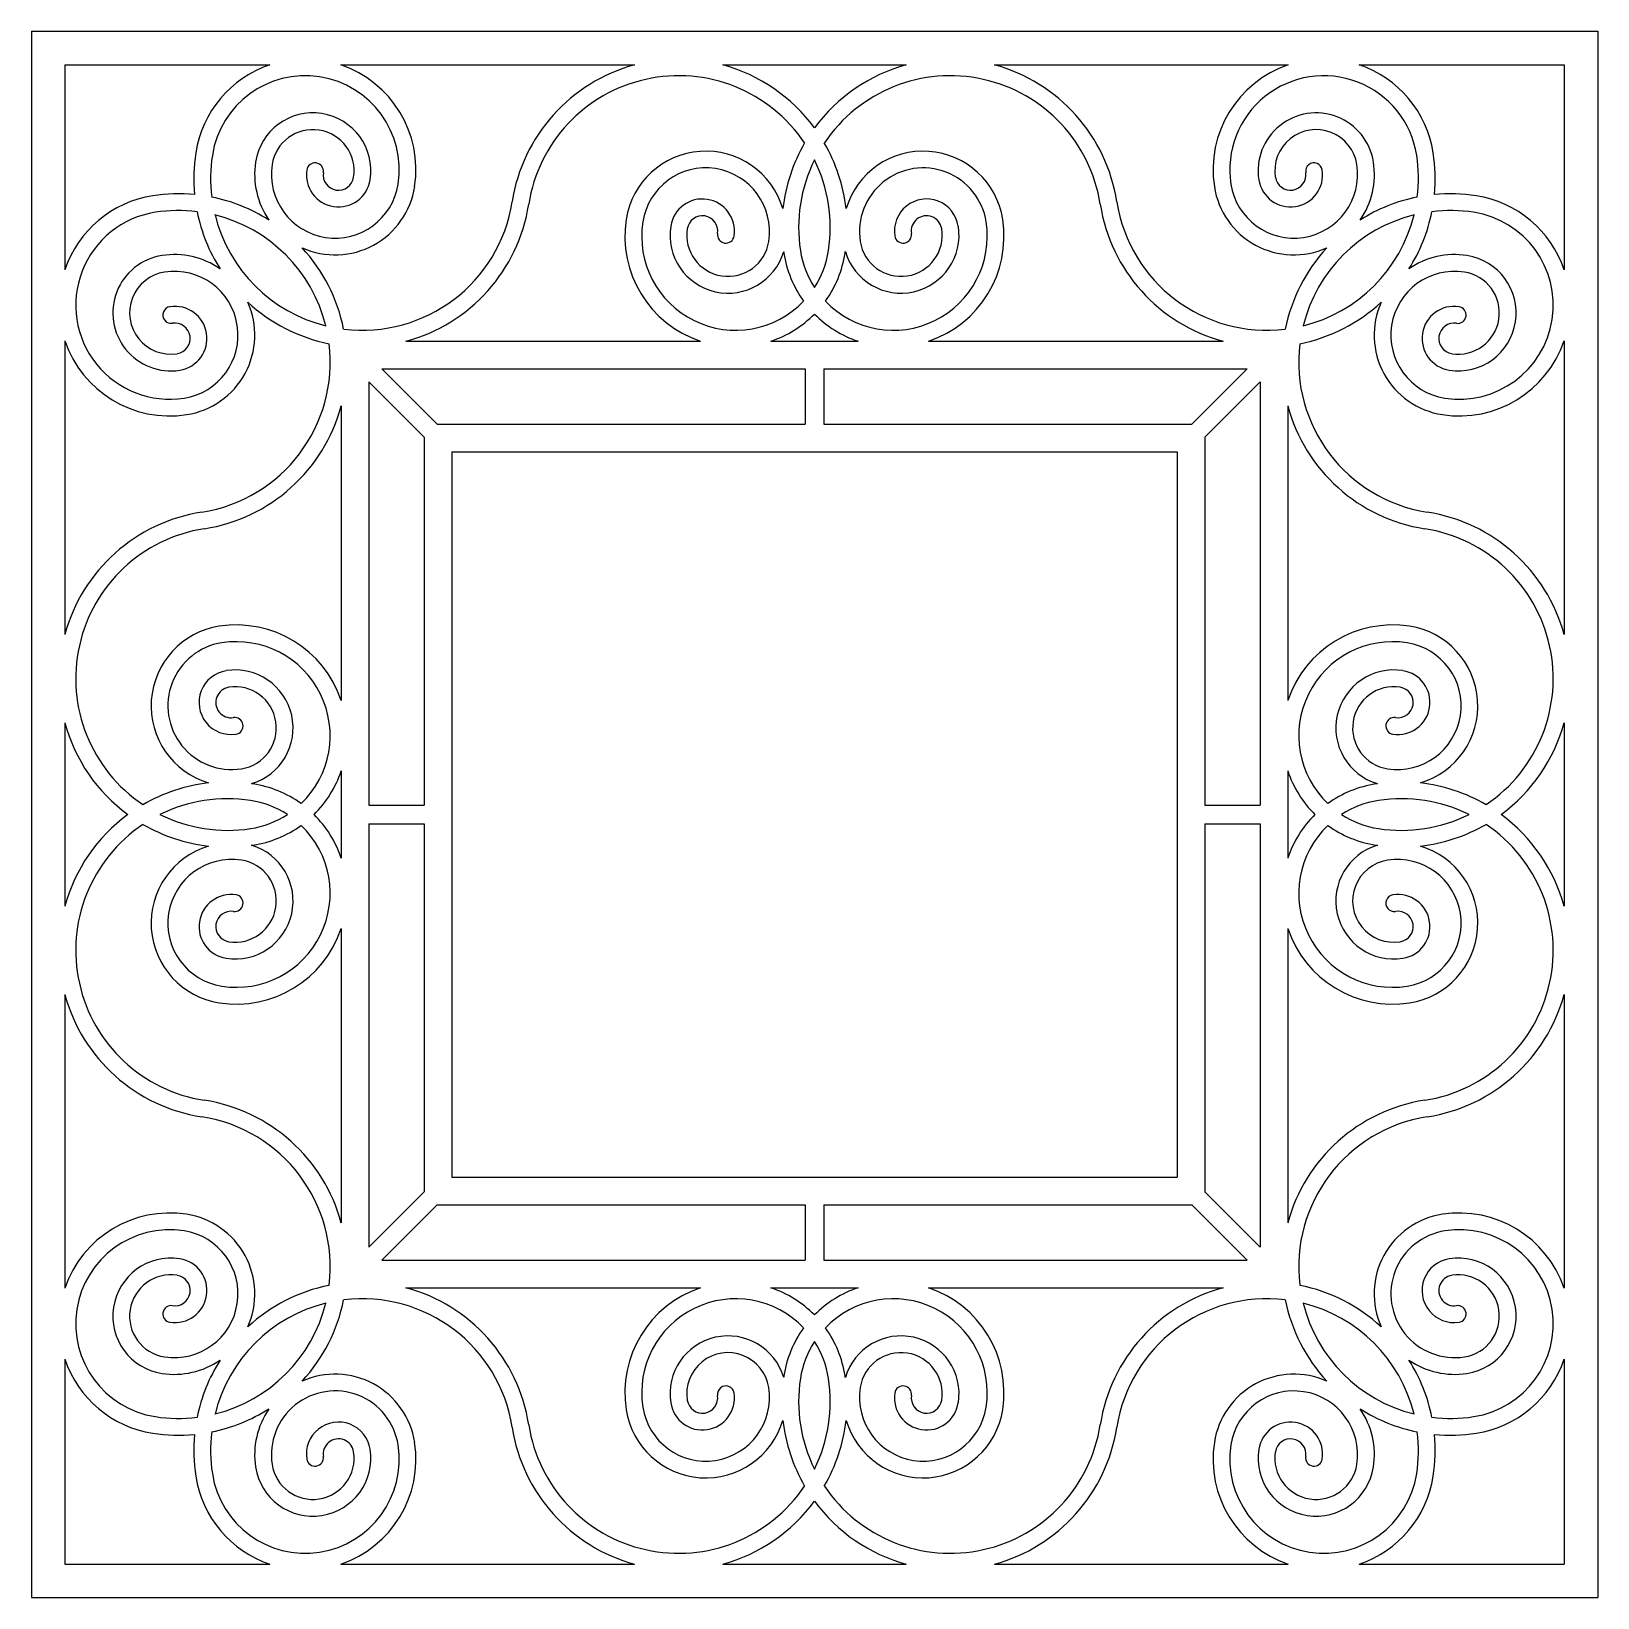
# Model space of a CAD drawing. Extents: x 244 to 431, y 60 to 247.
import ezdxf

# ---------------------------------------------------------------- set-up
doc = ezdxf.new("R2010")
doc.units = 0
doc.layers.get('0').update_dxf_attribs({"linetype": 'CONTINUOUS'})

msp = doc.modelspace()

# ---------------------------------------------------------------- linework, layer by layer
for p, q in [((243.87, 246.71), (430.88, 246.71)), ((243.87, 246.71), (243.87, 59.7)), ((430.88, 246.71), (430.88, 59.7)), ((247.87, 242.71), (272.33, 242.71)), ((247.87, 242.71), (247.87, 218.25)), ((280.81, 242.71), (315.89, 242.71)), ((326.41, 242.71), (348.33, 242.71)), ((358.85, 242.71), (393.94, 242.71)), ((402.42, 242.71), (426.88, 242.71)), ((426.88, 242.71), (426.88, 218.25)), ((247.87, 209.77), (247.87, 174.68)), ((288.6, 209.71), (323.75, 209.71)), ((332.17, 209.71), (342.57, 209.71)), ((350.99, 209.71), (386.15, 209.71)), ((426.88, 209.77), (426.88, 174.68)), ((285.72, 206.41), (336.27, 206.41)), ((292.32, 199.81), (285.72, 206.41)), ((336.27, 206.41), (336.27, 199.81)), ((338.47, 206.41), (338.47, 199.81)), ((338.47, 206.41), (389.02, 206.41)), ((382.42, 199.81), (389.02, 206.41)), ((284.17, 204.85), (284.17, 154.3)), ((290.77, 198.25), (284.17, 204.85)), ((383.98, 198.25), (390.58, 204.85)), ((390.58, 204.85), (390.58, 154.3)), ((280.87, 201.98), (280.87, 166.82)), ((393.88, 201.98), (393.88, 166.82)), ((290.77, 198.25), (290.77, 154.3)), ((292.32, 199.81), (336.27, 199.81)), ((338.47, 199.81), (382.42, 199.81)), ((383.98, 198.25), (383.98, 154.3)), ((294.07, 196.51), (380.68, 196.51)), ((294.07, 196.51), (294.07, 109.9)), ((380.68, 196.51), (380.68, 109.9)), ((247.87, 164.16), (247.87, 142.24)), ((426.88, 164.16), (426.88, 142.24)), ((280.87, 158.4), (280.87, 148)), ((393.88, 158.4), (393.88, 148)), ((284.17, 154.3), (290.77, 154.3)), ((383.98, 154.3), (390.58, 154.3)), ((284.17, 152.1), (290.77, 152.1)), ((284.17, 152.1), (284.17, 101.55)), ((290.77, 152.1), (290.77, 108.15)), ((383.98, 152.1), (390.58, 152.1)), ((383.98, 152.1), (383.98, 108.15)), ((390.58, 152.1), (390.58, 101.55)), ((280.87, 139.58), (280.87, 104.43)), ((393.88, 139.58), (393.88, 104.43)), ((247.87, 131.72), (247.87, 96.64)), ((426.88, 131.72), (426.88, 96.64)), ((294.07, 109.9), (380.68, 109.9)), ((290.77, 108.15), (284.17, 101.55)), ((292.32, 106.6), (285.72, 100)), ((292.32, 106.6), (336.27, 106.6)), ((336.27, 106.6), (336.27, 100)), ((338.47, 106.6), (382.42, 106.6)), ((338.47, 106.6), (338.47, 100)), ((382.42, 106.6), (389.02, 100)), ((383.98, 108.15), (390.58, 101.55)), ((285.72, 100), (336.27, 100)), ((338.47, 100), (389.02, 100)), ((288.6, 96.7), (323.75, 96.7)), ((332.17, 96.7), (342.57, 96.7)), ((350.99, 96.7), (386.15, 96.7)), ((247.87, 88.16), (247.87, 63.7)), ((426.88, 88.16), (426.88, 63.7)), ((247.87, 63.7), (272.33, 63.7)), ((280.81, 63.7), (315.89, 63.7)), ((326.41, 63.7), (348.33, 63.7)), ((358.85, 63.7), (393.94, 63.7)), ((402.42, 63.7), (426.88, 63.7)), ((243.87, 59.7), (430.88, 59.7))]:
    msp.add_line(p, q)
for centre, radius, start, end in [((276.57, 230.18), 13.22, 108.7045, 171.2179), ((276.57, 230.18), 11.22, 351.2179, 171.2179), ((276.57, 230.18), 13.22, 351.2179, 71.2955), ((321.15, 223.29), 20.11, 105.1604, 171.2179), ((321.15, 223.29), 18.11, 33.8627, 171.2179), ((321.15, 223.29), 20.11, 36.2549, 74.8396), ((353.59, 223.29), 20.11, 105.1604, 143.7451), ((353.59, 223.29), 18.11, 8.7821, 146.1373), ((353.59, 223.29), 20.11, 8.7821, 74.8396), ((398.18, 230.18), 13.22, 108.7045, 188.7821), ((398.18, 230.18), 11.22, 8.7821, 188.7821), ((398.18, 230.18), 13.22, 8.7821, 71.2955), ((277.48, 230.04), 6.93, 351.2179, 171.2179), ((397.26, 230.04), 6.93, 8.7821, 188.7821), ((277.48, 230.04), 4.93, 351.2179, 171.2179), ((397.26, 230.04), 4.93, 8.7821, 188.7821), ((283.38, 229.13), 20.11, 171.2179, 185.4514), ((283.38, 229.13), 18.11, 171.2179, 187.0164), ((324.39, 222.79), 9.61, 16.6015, 171.2179), ((353.59, 223.29), 20.11, 149.8811, 173.5894), ((321.15, 223.29), 20.11, 6.4106, 30.1189), ((350.35, 222.79), 9.61, 8.7821, 163.3985), ((391.37, 229.13), 18.11, 352.9836, 8.7821), ((391.37, 229.13), 20.11, 354.5486, 8.7821), ((280.14, 229.63), 9.61, 171.2179, 214.5496), ((280.14, 229.63), 7.61, 171.2179, 351.2179), ((280.54, 229.57), 3.83, 171.2179, 351.2179), ((277.74, 230), 1, 351.2179, 171.2179), ((324.39, 222.79), 7.61, 351.2179, 171.2179), ((353.59, 223.29), 18.11, 153.5646, 188.7821), ((321.15, 223.29), 18.11, 351.2179, 26.4354), ((350.35, 222.79), 7.61, 8.7821, 188.7821), ((394.61, 229.63), 7.61, 188.7821, 8.7821), ((394.21, 229.57), 3.83, 188.7821, 8.7821), ((397.01, 230), 1, 8.7821, 188.7821), ((394.61, 229.63), 9.61, 325.4504, 8.7821), ((280.14, 229.63), 9.61, 245.8435, 351.2179), ((280.54, 229.57), 1.83, 171.2179, 351.2179), ((394.61, 229.63), 9.61, 188.7821, 294.1565), ((394.21, 229.57), 1.83, 188.7821, 8.7821), ((260.39, 214.01), 13.22, 98.7821, 161.2955), ((261.44, 207.2), 20.11, 84.5486, 98.7821), ((261.44, 207.2), 20.11, 57.602, 78.6582), ((283.38, 229.13), 18.11, 262.9836, 351.2179), ((323.99, 222.86), 3.83, 351.2179, 171.2179), ((350.75, 222.86), 3.83, 8.7821, 188.7821), ((391.37, 229.13), 18.11, 188.7821, 277.0164), ((413.3, 207.2), 20.11, 101.3418, 122.398), ((413.3, 207.2), 20.11, 81.2179, 95.4514), ((414.35, 214.01), 13.22, 18.7045, 81.2179), ((260.39, 214.01), 11.22, 98.7821, 278.7821), ((261.44, 207.2), 18.11, 82.9836, 98.7821), ((283.38, 229.13), 20.11, 191.3418, 212.398), ((261.44, 207.2), 18.11, 13.8956, 76.1044), ((283.38, 229.13), 18.11, 193.8956, 256.1044), ((283.38, 229.13), 20.11, 285.0426, 351.2179), ((323.99, 222.86), 1.83, 351.2179, 171.2179), ((350.75, 222.86), 1.83, 8.7821, 188.7821), ((391.37, 229.13), 20.11, 188.7821, 254.9574), ((413.3, 207.2), 18.11, 103.8956, 166.1044), ((391.37, 229.13), 18.11, 283.8956, 346.1044), ((391.37, 229.13), 20.11, 327.602, 348.6582), ((413.3, 207.2), 18.11, 81.2179, 97.0164), ((414.35, 214.01), 11.22, 261.2179, 81.2179), ((327.96, 222.24), 13.22, 171.2179, 251.4417), ((327.96, 222.24), 11.22, 171.2179, 316.2781), ((327.05, 222.38), 6.93, 171.2179, 343.4448), ((327.05, 222.38), 4.93, 171.2179, 351.2179), ((326.79, 222.42), 1, 171.2179, 351.2179), ((346.78, 222.24), 11.22, 223.7219, 8.7821), ((347.7, 222.38), 6.93, 196.5552, 8.7821), ((347.7, 222.38), 4.93, 188.7821, 8.7821), ((347.95, 222.42), 1, 188.7821, 8.7821), ((346.78, 222.24), 13.22, 288.5583, 8.7821), ((261.44, 207.2), 20.11, 11.3418, 42.7912), ((413.3, 207.2), 20.11, 137.2088, 168.6582), ((260.53, 213.09), 6.93, 98.7821, 278.7821), ((260.94, 210.44), 9.61, 55.4504, 98.7821), ((353.59, 223.29), 20.11, 188.244, 188.7821), ((346.78, 222.24), 13.22, 188.7821, 215.9175), ((346.78, 222.24), 11.22, 188.7821, 213.0239), ((327.96, 222.24), 11.22, 326.9761, 351.2179), ((327.96, 222.24), 13.22, 324.0825, 351.2179), ((321.15, 223.29), 20.11, 351.2179, 351.756), ((413.8, 210.44), 9.61, 81.2179, 124.5496), ((414.21, 213.09), 6.93, 261.2179, 81.2179), ((260.53, 213.09), 4.93, 98.7821, 278.7821), ((260.94, 210.44), 7.61, 278.7821, 98.7821), ((413.8, 210.44), 7.61, 81.2179, 261.2179), ((414.21, 213.09), 4.93, 261.2179, 81.2179), ((260.57, 212.84), 1, 98.7821, 278.7821), ((261.01, 210.04), 3.83, 278.7821, 98.7821), ((260.94, 210.44), 9.61, 278.7821, 24.1565), ((283.38, 229.13), 20.11, 227.2088, 258.6582), ((391.37, 229.13), 20.11, 281.3418, 312.7912), ((413.8, 210.44), 9.61, 155.8435, 261.2179), ((413.74, 210.04), 3.83, 81.2179, 261.2179), ((414.17, 212.84), 1, 261.2179, 81.2179), ((261.01, 210.04), 1.83, 278.7821, 98.7821), ((327.96, 222.24), 13.22, 288.5583, 315.3675), ((346.78, 222.24), 13.22, 224.6325, 251.4417), ((413.74, 210.04), 1.83, 81.2179, 261.2179), ((260.39, 214.01), 13.22, 198.7045, 278.7821), ((414.35, 214.01), 13.22, 261.2179, 341.2955), ((261.44, 207.2), 18.11, 278.7821, 7.0164), ((413.3, 207.2), 18.11, 172.9836, 261.2179), ((261.44, 207.2), 20.11, 278.7821, 344.9574), ((413.3, 207.2), 20.11, 195.0426, 261.2179), ((267.28, 169.42), 20.11, 98.7821, 164.8396), ((407.46, 169.42), 20.11, 15.1604, 81.2179), ((267.28, 169.42), 18.11, 98.7821, 236.1373), ((407.46, 169.42), 18.11, 303.8627, 81.2179), ((268.33, 162.61), 13.22, 18.5583, 98.7821), ((406.41, 162.61), 13.22, 81.2179, 161.4417), ((267.78, 166.18), 9.61, 98.7821, 253.3985), ((406.96, 166.18), 9.61, 286.6015, 81.2179), ((267.78, 166.18), 7.61, 98.7821, 278.7821), ((268.33, 162.61), 11.22, 313.7219, 98.7821), ((406.41, 162.61), 11.22, 81.2179, 226.2781), ((406.96, 166.18), 7.61, 261.2179, 81.2179), ((267.72, 166.58), 3.83, 98.7821, 278.7821), ((268.19, 163.53), 6.93, 286.5552, 98.7821), ((406.55, 163.53), 6.93, 81.2179, 253.4448), ((407.03, 166.58), 3.83, 261.2179, 81.2179), ((267.72, 166.58), 1.83, 98.7821, 278.7821), ((268.19, 163.53), 4.93, 278.7821, 98.7821), ((406.55, 163.53), 4.93, 81.2179, 261.2179), ((407.03, 166.58), 1.83, 261.2179, 81.2179), ((268.15, 163.78), 1, 278.7821, 98.7821), ((406.59, 163.78), 1, 81.2179, 261.2179), ((267.28, 169.42), 20.11, 195.1604, 233.7451), ((407.46, 169.42), 20.11, 306.2549, 344.8396), ((268.33, 162.61), 13.22, 314.6325, 341.4417), ((406.41, 162.61), 13.22, 198.5583, 225.3675), ((267.28, 136.98), 20.11, 96.4106, 120.1189), ((267.28, 136.98), 20.11, 81.2179, 81.756), ((268.33, 143.79), 13.22, 54.0825, 81.2179), ((406.41, 143.79), 13.22, 98.7821, 125.9175), ((407.46, 136.98), 20.11, 98.244, 98.7821), ((407.46, 136.98), 20.11, 59.8811, 83.5894), ((267.28, 136.98), 18.11, 81.2179, 116.4354), ((268.33, 143.79), 11.22, 56.9761, 81.2179), ((406.41, 143.79), 11.22, 98.7821, 123.0239), ((407.46, 136.98), 18.11, 63.5646, 98.7821), ((267.28, 136.98), 20.11, 126.2549, 164.8396), ((267.28, 136.98), 18.11, 123.8627, 261.2179), ((267.28, 169.42), 20.11, 239.8811, 263.5894), ((267.28, 169.42), 18.11, 243.5646, 278.7821), ((268.33, 143.79), 11.22, 261.2179, 46.2781), ((268.33, 162.61), 11.22, 278.7821, 303.0239), ((268.33, 162.61), 13.22, 278.7821, 305.9175), ((268.33, 143.79), 13.22, 18.5583, 45.3675), ((406.41, 143.79), 13.22, 134.6325, 161.4417), ((406.41, 143.79), 11.22, 133.7219, 278.7821), ((406.41, 162.61), 13.22, 234.0825, 261.2179), ((406.41, 162.61), 11.22, 236.9761, 261.2179), ((407.46, 169.42), 18.11, 261.2179, 296.4354), ((407.46, 169.42), 20.11, 276.4106, 300.1189), ((407.46, 136.98), 18.11, 278.7821, 56.1373), ((407.46, 136.98), 20.11, 15.1604, 53.7451), ((267.78, 140.22), 9.61, 106.6015, 261.2179), ((267.78, 140.22), 7.61, 81.2179, 261.2179), ((268.19, 142.88), 6.93, 261.2179, 73.4448), ((268.19, 142.88), 4.93, 261.2179, 81.2179), ((267.28, 169.42), 20.11, 278.244, 278.7821), ((406.55, 142.88), 6.93, 106.5552, 278.7821), ((406.55, 142.88), 4.93, 98.7821, 278.7821), ((407.46, 169.42), 20.11, 261.2179, 261.756), ((406.96, 140.22), 7.61, 278.7821, 98.7821), ((406.96, 140.22), 9.61, 278.7821, 73.3985), ((267.72, 139.82), 3.83, 81.2179, 261.2179), ((268.15, 142.62), 1, 261.2179, 81.2179), ((406.59, 142.62), 1, 98.7821, 278.7821), ((407.03, 139.82), 3.83, 278.7821, 98.7821), ((267.72, 139.82), 1.83, 81.2179, 261.2179), ((407.03, 139.82), 1.83, 278.7821, 98.7821), ((268.33, 143.79), 13.22, 261.2179, 341.4417), ((406.41, 143.79), 13.22, 198.5583, 278.7821), ((267.28, 136.98), 20.11, 195.1604, 261.2179), ((407.46, 136.98), 20.11, 278.7821, 344.8396), ((261.44, 99.21), 20.11, 15.0426, 81.2179), ((413.3, 99.21), 20.11, 98.7821, 164.9574), ((261.44, 99.21), 18.11, 352.9836, 81.2179), ((413.3, 99.21), 18.11, 98.7821, 187.0164), ((260.39, 92.4), 13.22, 81.2179, 161.2955), ((260.94, 95.97), 9.61, 335.8435, 81.2179), ((413.8, 95.97), 9.61, 98.7821, 204.1565), ((414.35, 92.4), 13.22, 18.7045, 98.7821), ((260.39, 92.4), 11.22, 81.2179, 261.2179), ((260.94, 95.97), 7.61, 261.2179, 81.2179), ((413.8, 95.97), 7.61, 98.7821, 278.7821), ((414.35, 92.4), 11.22, 278.7821, 98.7821), ((260.53, 93.31), 6.93, 81.2179, 261.2179), ((261.01, 96.37), 3.83, 261.2179, 81.2179), ((413.74, 96.37), 3.83, 98.7821, 278.7821), ((414.21, 93.31), 6.93, 278.7821, 98.7821), ((260.53, 93.31), 4.93, 81.2179, 261.2179), ((261.01, 96.37), 1.83, 261.2179, 81.2179), ((413.74, 96.37), 1.83, 98.7821, 278.7821), ((414.21, 93.31), 4.93, 278.7821, 98.7821), ((283.38, 77.27), 20.11, 101.3418, 132.7912), ((283.38, 77.27), 18.11, 8.7821, 97.0164), ((283.38, 77.27), 20.11, 8.7821, 74.9574), ((327.96, 84.16), 13.22, 108.5583, 188.7821), ((327.96, 84.16), 11.22, 43.7219, 188.7821), ((327.96, 84.16), 13.22, 44.6325, 71.4417), ((346.78, 84.16), 13.22, 108.5583, 135.3675), ((346.78, 84.16), 11.22, 351.2179, 136.2781), ((346.78, 84.16), 13.22, 351.2179, 71.4417), ((391.37, 77.27), 20.11, 105.0426, 171.2179), ((391.37, 77.27), 18.11, 82.9836, 171.2179), ((391.37, 77.27), 20.11, 47.2088, 78.6582), ((260.57, 93.57), 1, 81.2179, 261.2179), ((283.38, 77.27), 18.11, 103.8956, 166.1044), ((261.44, 99.21), 18.11, 283.8956, 346.1044), ((261.44, 99.21), 20.11, 317.2088, 348.6582), ((413.3, 99.21), 20.11, 191.3418, 222.7912), ((391.37, 77.27), 18.11, 13.8956, 76.1044), ((413.3, 99.21), 18.11, 193.8956, 256.1044), ((414.17, 93.57), 1, 278.7821, 98.7821), ((346.78, 84.16), 13.22, 144.0825, 171.2179), ((327.96, 84.16), 13.22, 8.7821, 35.9175), ((327.05, 84.02), 6.93, 16.5552, 188.7821), ((346.78, 84.16), 11.22, 146.9761, 171.2179), ((327.96, 84.16), 11.22, 8.7821, 33.0239), ((347.7, 84.02), 6.93, 351.2179, 163.4448), ((260.39, 92.4), 13.22, 198.7045, 261.2179), ((260.94, 95.97), 9.61, 261.2179, 304.5496), ((283.38, 77.27), 20.11, 147.602, 168.6582), ((327.05, 84.02), 4.93, 8.7821, 188.7821), ((347.7, 84.02), 4.93, 351.2179, 171.2179), ((391.37, 77.27), 20.11, 11.3418, 32.398), ((413.8, 95.97), 9.61, 235.4504, 278.7821), ((414.35, 92.4), 13.22, 278.7821, 341.2955), ((280.14, 76.77), 9.61, 8.7821, 114.1565), ((353.59, 83.11), 20.11, 171.2179, 171.756), ((321.15, 83.11), 20.11, 8.244, 8.7821), ((394.61, 76.77), 9.61, 65.8435, 171.2179), ((280.14, 76.77), 7.61, 8.7821, 188.7821), ((324.39, 83.61), 7.61, 188.7821, 8.7821), ((326.79, 83.98), 1, 8.7821, 188.7821), ((353.59, 83.11), 18.11, 171.2179, 206.4354), ((321.15, 83.11), 18.11, 333.5646, 8.7821), ((350.35, 83.61), 7.61, 171.2179, 351.2179), ((347.95, 83.98), 1, 351.2179, 171.2179), ((394.61, 76.77), 7.61, 351.2179, 171.2179), ((323.99, 83.55), 3.83, 188.7821, 8.7821), ((323.99, 83.55), 1.83, 188.7821, 8.7821), ((350.75, 83.55), 3.83, 171.2179, 351.2179), ((350.75, 83.55), 1.83, 171.2179, 351.2179), ((261.44, 99.21), 18.11, 261.2179, 277.0164), ((261.44, 99.21), 20.11, 281.3418, 302.398), ((280.14, 76.77), 9.61, 145.4504, 188.7821), ((280.54, 76.83), 3.83, 8.7821, 188.7821), ((324.39, 83.61), 9.61, 188.7821, 343.3985), ((353.59, 83.11), 20.11, 186.4106, 210.1189), ((321.15, 83.11), 20.11, 329.8811, 353.5894), ((350.35, 83.61), 9.61, 196.6015, 351.2179), ((394.21, 76.83), 3.83, 351.2179, 171.2179), ((394.61, 76.77), 9.61, 351.2179, 34.5496), ((413.3, 99.21), 20.11, 237.602, 258.6582), ((413.3, 99.21), 18.11, 262.9836, 278.7821), ((261.44, 99.21), 20.11, 261.2179, 275.4514), ((283.38, 77.27), 20.11, 174.5486, 188.7821), ((283.38, 77.27), 18.11, 172.9836, 188.7821), ((280.54, 76.83), 1.83, 8.7821, 188.7821), ((321.15, 83.11), 20.11, 188.7821, 254.8396), ((321.15, 83.11), 18.11, 188.7821, 326.1373), ((353.59, 83.11), 18.11, 213.8627, 351.2179), ((353.59, 83.11), 20.11, 285.1604, 351.2179), ((394.21, 76.83), 1.83, 351.2179, 171.2179), ((391.37, 77.27), 18.11, 351.2179, 7.0164), ((391.37, 77.27), 20.11, 351.2179, 5.4514), ((413.3, 99.21), 20.11, 264.5486, 278.7821), ((276.57, 76.22), 11.22, 188.7821, 8.7821), ((277.48, 76.36), 6.93, 188.7821, 8.7821), ((277.48, 76.36), 4.93, 188.7821, 8.7821), ((276.57, 76.22), 13.22, 288.7045, 8.7821), ((398.18, 76.22), 13.22, 171.2179, 251.2955), ((398.18, 76.22), 11.22, 171.2179, 351.2179), ((397.26, 76.36), 6.93, 171.2179, 351.2179), ((397.26, 76.36), 4.93, 171.2179, 351.2179), ((277.74, 76.4), 1, 188.7821, 8.7821), ((397.01, 76.4), 1, 171.2179, 351.2179), ((276.57, 76.22), 13.22, 188.7821, 251.2955), ((398.18, 76.22), 13.22, 288.7045, 351.2179), ((321.15, 83.11), 20.11, 285.1604, 323.7451), ((353.59, 83.11), 20.11, 216.2549, 254.8396)]:
    msp.add_arc(centre, radius, start, end)

doc.saveas('drawing.dxf')
